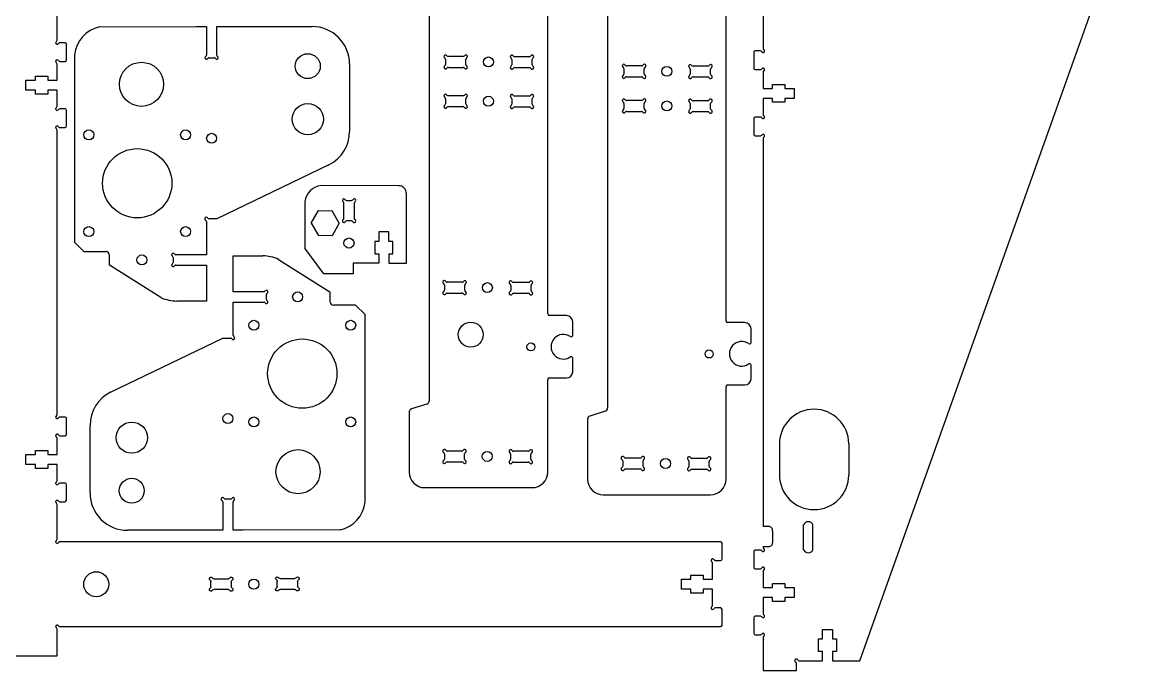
# Model space of a CAD drawing. Header units: millimetres. Extents: x 15 to 608, y -3 to 770.
# Drawn here: x 226.2 to 588.5, y 397.5 to 605.2 of the extents above; entities that cross this region are included whole.
import ezdxf

# ---------------------------------------------------------------- set-up
doc = ezdxf.new("R2010")
doc.units = ezdxf.units.MM
doc.layers.get('0').update_dxf_attribs({"lineweight": 25, "true_color": 0xffffff})
doc.layers.add('WHITE', color=7, linetype='Continuous', true_color=0xffffff)

# ---------------------------------------------------------------- blocks, each defined once
blk = doc.blocks.new('slot')
at = {"layer": 'WHITE', "linetype": 'Continuous'}
for p, q in [((959.16, 438.54), (959.16, 436.97)), ((964.49, 439.4), (960.02, 439.4)), ((965.36, 436.97), (965.36, 438.54)), ((960.02, 436.1), (964.49, 436.1))]:
    blk.add_line(p, q, dxfattribs=at)
for centre, start, end in [((959.16, 439.4), 30, 239.9998), ((958.66, 438.54), 0, 59.9998), ((960.02, 439.9), 210, 270), ((964.49, 439.9), 270, 329.9998), ((965.36, 439.4), 300, 149.9998), ((965.86, 438.54), 120, 180), ((959.16, 436.1), 120, 329.9998), ((958.66, 436.97), 300, 0), ((960.02, 435.6), 90, 149.9998), ((964.49, 435.6), 30, 90), ((965.36, 436.1), 210, 59.9998), ((965.86, 436.97), 180, 239.9998)]:
    blk.add_arc(centre, 0.5, start, end, dxfattribs=at)
blk = doc.blocks.new('jsdb')
at = {"layer": 'WHITE', "linetype": 'Continuous'}
for p, q in [((937.96, 438.54), (937.96, 436.97)), ((943.29, 439.4), (938.82, 439.4)), ((944.16, 436.97), (944.16, 438.54)), ((938.82, 436.1), (943.29, 436.1))]:
    blk.add_line(p, q, dxfattribs=at)
for centre, start, end in [((937.96, 439.4), 30, 239.9998), ((937.46, 438.54), 0, 59.9998), ((938.82, 439.9), 210, 270), ((943.29, 439.9), 270, 329.9998), ((944.16, 439.4), 300, 149.9998), ((944.66, 438.54), 120, 180), ((937.96, 436.1), 120, 329.9998), ((937.46, 436.97), 300, 0), ((938.82, 435.6), 90, 149.9998), ((943.29, 435.6), 30, 90), ((944.16, 436.1), 210, 59.9998), ((944.66, 436.97), 180, 239.9998)]:
    blk.add_arc(centre, 0.5, start, end, dxfattribs=at)

msp = doc.modelspace()

# ---------------------------------------------------------------- linework, layer by layer
for p, q in [((250.85, 603.82), (281.9, 603.96)), ((250.85, 603.82), (281.9, 603.96)), ((242.85, 594.82), (242.85, 534.82)), ((242.85, 594.82), (242.85, 534.82)), ((346.68, 552.92), (321.72, 552.96)), ((346.68, 552.92), (321.72, 552.96)), ((316.68, 547.92), (316.68, 532.92)), ((316.68, 547.92), (316.68, 532.92)), ((349.18, 528.07), (349.17, 550.36)), ((349.18, 528.07), (349.17, 550.36)), ((318.68, 540.93), (321, 544.94)), ((318.68, 540.93), (321, 544.94)), ((321, 544.94), (325.39, 544.9)), ((321, 544.94), (325.39, 544.9)), ((327.68, 540.93), (325.39, 544.9)), ((327.68, 540.93), (325.39, 544.9)), ((318.68, 540.93), (320.99, 536.93)), ((318.68, 540.93), (320.99, 536.93)), ((327.68, 540.93), (325.35, 536.89)), ((327.68, 540.93), (325.35, 536.89)), ((325.35, 536.89), (320.99, 536.93)), ((325.35, 536.89), (320.99, 536.93)), ((242.85, 534.82), (245.85, 531.82)), ((242.85, 534.82), (245.85, 531.82)), ((322.72, 524.66), (316.68, 532.92)), ((322.72, 524.66), (316.68, 532.92)), ((245.85, 531.82), (252.85, 531.82)), ((245.85, 531.82), (252.85, 531.82)), ((340.36, 531.08), (340.36, 528.08)), ((340.36, 531.08), (340.36, 528.08)), ((343.58, 531.08), (343.58, 528.08)), ((343.58, 531.08), (343.58, 528.08)), ((332.92, 514.59), (325.92, 514.59)), ((332.92, 514.59), (325.92, 514.59)), ((335.92, 511.59), (332.92, 514.59)), ((335.92, 511.59), (332.92, 514.59)), ((335.92, 451.59), (335.92, 511.59)), ((335.92, 451.59), (335.92, 511.59)), ((327.92, 442.59), (296.87, 442.45)), ((327.92, 442.59), (296.87, 442.45)), ((465.2, 443.68), (463.46, 443.68)), ((465.2, 443.68), (463.46, 443.68)), ((466.52, 442.22), (466.52, 438.42)), ((466.52, 442.22), (466.52, 438.42)), ((463.45, 437.25), (463.46, 437.01)), ((463.45, 437.25), (463.46, 437.01)), ((463.45, 437.25), (465.32, 437.23)), ((463.45, 437.25), (465.32, 437.23))]:
    msp.add_line(p, q)
at = {"linetype": 'BYBLOCK'}
for p, q in [((468.7, 470.18), (468.7, 460.18)), ((468.7, 470.18), (468.7, 460.18)), ((490.9, 470.18), (490.9, 460.18)), ((490.9, 470.18), (490.9, 460.18))]:
    msp.add_line(p, q, dxfattribs=at)
for points in [[(340.36, 528.08), (332.15, 528.08), (332.15, 524.65)], [(340.36, 528.08), (332.15, 528.08), (332.15, 524.65)], [(343.58, 528.08), (349.18, 528.07)], [(343.58, 528.08), (349.18, 528.07)], [(332.15, 524.65), (322.72, 524.66)], [(332.15, 524.65), (322.72, 524.66)], [(476.42, 436.22), (476.42, 444.22)], [(476.42, 436.22), (476.42, 444.22)], [(479.42, 436.22), (479.42, 444.22)], [(479.42, 436.22), (479.42, 444.22)]]:
    msp.add_lwpolyline(points)
for centre, radius in [((264.32, 585.45), 7.07), ((264.32, 585.45), 7.07), ((330.78, 534.55), 1.62), ((330.78, 534.55), 1.62), ((314.46, 461.25), 7.07), ((314.46, 461.25), 7.07)]:
    msp.add_circle(centre, radius)
for centre, radius, start, end in [((322.56, 547.08), 5.94, 98.1301, 171.8699), ((322.56, 547.08), 5.94, 98.1301, 171.8699), ((346.76, 550.5), 2.41, 356.6566, 91.9272), ((346.76, 550.5), 2.41, 356.6566, 91.9272), ((252.74, 530.48), 1.35, 4.3542, 85.4577), ((252.74, 530.48), 1.35, 4.3542, 85.4577), ((326.02, 515.94), 1.35, 184.3542, 265.4577), ((326.02, 515.94), 1.35, 184.3542, 265.4577), ((239.78, 457.07), 0.509, 359.323, 86.8433), ((239.78, 457.07), 0.509, 359.323, 86.8433), ((239.71, 452.15), 0.575, 278.826, 351.7902), ((239.71, 452.15), 0.575, 278.826, 351.7902), ((465.22, 442.37), 1.31, 353.7611, 91.1219), ((465.22, 442.37), 1.31, 353.7611, 91.1219), ((477.92, 443.6), 1.62, 22.6199, 157.3801), ((477.92, 443.6), 1.62, 22.6199, 157.3801), ((465.32, 438.42), 1.19, 270, 0.1982), ((465.32, 438.42), 1.19, 270, 0.1982), ((477.92, 436.85), 1.62, 202.6199, 337.3801), ((477.92, 436.85), 1.62, 202.6199, 337.3801)]:
    msp.add_arc(centre, radius, start, end)
for centre, start, end in [((479.8, 470.18), 0, 180), ((479.8, 470.18), 0, 180), ((479.8, 460.18), 180, 0), ((479.8, 460.18), 180, 0)]:
    msp.add_arc(centre, 11.1, start, end, dxfattribs=at)
at = {"layer": 'WHITE', "linetype": 'Continuous'}
for p, q in [((237.3, 599.64), (237.3, 730.71)), ((237.3, 599.64), (237.3, 730.71)), ((356.46, 688.75), (356.46, 483.87)), ((356.46, 688.75), (356.46, 483.87)), ((413.61, 686.49), (413.61, 481.61)), ((413.61, 686.49), (413.61, 481.61)), ((463.46, 688.08), (463.46, 597.01)), ((463.46, 688.08), (463.46, 597.01)), ((494.46, 400.64), (588.5, 664.72)), ((494.46, 400.64), (588.5, 664.72)), ((394.46, 511.81), (394.46, 660.81)), ((394.46, 511.81), (394.46, 660.81)), ((451.61, 509.55), (451.61, 658.55)), ((451.61, 509.55), (451.61, 658.55)), ((281.9, 603.96), (285.13, 603.96)), ((281.9, 603.96), (285.13, 603.96)), ((285.13, 603.96), (285.13, 594.83)), ((285.13, 603.96), (285.13, 594.83)), ((288.43, 594.83), (288.43, 603.96)), ((288.43, 594.83), (288.43, 603.96)), ((288.43, 603.96), (318.96, 603.96)), ((288.43, 603.96), (318.96, 603.96)), ((239.8, 598.78), (238.17, 598.78)), ((239.8, 598.78), (238.17, 598.78)), ((240.3, 593.28), (240.3, 598.28)), ((240.3, 593.28), (240.3, 598.28)), ((460.46, 595.64), (460.46, 590.64)), ((460.46, 595.64), (460.46, 590.64)), ((462.59, 596.14), (460.96, 596.14)), ((462.59, 596.14), (460.96, 596.14)), ((237.3, 586.78), (237.3, 591.91)), ((237.3, 586.78), (237.3, 591.91)), ((238.17, 592.78), (239.8, 592.78)), ((238.17, 592.78), (239.8, 592.78)), ((286, 593.96), (287.57, 593.96)), ((286, 593.96), (287.57, 593.96)), ((330.96, 591.96), (330.96, 570.35)), ((330.96, 591.96), (330.96, 570.35)), ((230.3, 586.78), (230.3, 588.05)), ((230.3, 586.78), (230.3, 588.05)), ((230.3, 588.05), (234.3, 588.05)), ((230.3, 588.05), (234.3, 588.05)), ((234.3, 588.05), (234.3, 586.78)), ((234.3, 588.05), (234.3, 586.78)), ((460.96, 590.14), (462.59, 590.14)), ((460.96, 590.14), (462.59, 590.14)), ((463.46, 589.28), (463.46, 584.14)), ((463.46, 589.28), (463.46, 584.14)), ((227.3, 583.58), (227.3, 586.78)), ((227.3, 583.58), (227.3, 586.78)), ((227.3, 586.78), (230.3, 586.78)), ((227.3, 586.78), (230.3, 586.78)), ((230.3, 583.58), (227.3, 583.58)), ((230.3, 583.58), (227.3, 583.58)), ((230.3, 582.3), (230.3, 583.58)), ((230.3, 582.3), (230.3, 583.58)), ((234.3, 586.78), (237.3, 586.78)), ((234.3, 586.78), (237.3, 586.78)), ((237.3, 583.58), (234.3, 583.58)), ((237.3, 583.58), (234.3, 583.58)), ((234.3, 583.58), (234.3, 582.3)), ((234.3, 583.58), (234.3, 582.3)), ((237.3, 578.44), (237.3, 583.58)), ((237.3, 578.44), (237.3, 583.58)), ((463.46, 584.14), (466.46, 584.14)), ((463.46, 584.14), (466.46, 584.14)), ((466.46, 584.14), (466.46, 585.42)), ((466.46, 584.14), (466.46, 585.42)), ((466.46, 585.42), (470.46, 585.42)), ((466.46, 585.42), (470.46, 585.42)), ((470.46, 585.42), (470.46, 584.14)), ((470.46, 585.42), (470.46, 584.14)), ((470.46, 584.14), (473.46, 584.14)), ((470.46, 584.14), (473.46, 584.14)), ((473.46, 584.14), (473.46, 580.94)), ((473.46, 584.14), (473.46, 580.94)), ((234.3, 582.3), (230.3, 582.3)), ((234.3, 582.3), (230.3, 582.3)), ((466.46, 580.94), (463.46, 580.94)), ((466.46, 580.94), (463.46, 580.94)), ((463.46, 580.94), (463.46, 575.81)), ((463.46, 580.94), (463.46, 575.81)), ((466.46, 579.67), (466.46, 580.94)), ((466.46, 579.67), (466.46, 580.94)), ((470.46, 579.67), (466.46, 579.67)), ((470.46, 579.67), (466.46, 579.67)), ((473.46, 580.94), (470.46, 580.94)), ((473.46, 580.94), (470.46, 580.94)), ((470.46, 580.94), (470.46, 579.67)), ((470.46, 580.94), (470.46, 579.67)), ((239.8, 577.58), (238.17, 577.58)), ((239.8, 577.58), (238.17, 577.58)), ((240.3, 572.08), (240.3, 577.08)), ((240.3, 572.08), (240.3, 577.08)), ((460.46, 574.44), (460.46, 569.44)), ((460.46, 574.44), (460.46, 569.44)), ((462.59, 574.94), (460.96, 574.94)), ((462.59, 574.94), (460.96, 574.94)), ((237.3, 479.64), (237.3, 570.71)), ((237.3, 479.64), (237.3, 570.71)), ((238.17, 571.58), (239.8, 571.58)), ((238.17, 571.58), (239.8, 571.58)), ((460.96, 568.94), (462.59, 568.94)), ((460.96, 568.94), (462.59, 568.94)), ((463.46, 568.08), (463.46, 443.68)), ((463.46, 568.08), (463.46, 443.68)), ((324.36, 559.64), (288.45, 542.31)), ((324.36, 559.64), (288.45, 542.31)), ((329.17, 542.5), (329.17, 547.34)), ((329.17, 542.5), (329.17, 547.34)), ((330.04, 548.2), (331.6, 548.2)), ((330.04, 548.2), (331.6, 548.2)), ((332.47, 547.34), (332.47, 542.5)), ((332.47, 547.34), (332.47, 542.5)), ((285.09, 541.45), (285.09, 530.79)), ((285.09, 541.45), (285.09, 530.79)), ((288.45, 542.31), (285.95, 542.31)), ((288.45, 542.31), (285.95, 542.31)), ((331.6, 541.64), (330.04, 541.64)), ((331.6, 541.64), (330.04, 541.64)), ((343.58, 538.12), (340.36, 538.12)), ((343.58, 538.12), (340.36, 538.12)), ((340.36, 538.12), (340.36, 535.1)), ((340.36, 538.12), (340.36, 535.1)), ((343.58, 535.1), (343.58, 538.12)), ((343.58, 535.1), (343.58, 538.12)), ((339.08, 535.1), (339.08, 531.08)), ((339.08, 535.1), (339.08, 531.08)), ((340.36, 535.1), (339.08, 535.1)), ((340.36, 535.1), (339.08, 535.1)), ((344.86, 535.1), (343.58, 535.1)), ((344.86, 535.1), (343.58, 535.1)), ((344.86, 531.08), (344.86, 535.1)), ((344.86, 531.08), (344.86, 535.1)), ((254.09, 527.49), (254.09, 530.58)), ((254.09, 527.49), (254.09, 530.58)), ((274.44, 529.92), (274.44, 528.35)), ((274.44, 529.92), (274.44, 528.35)), ((285.09, 530.79), (275.31, 530.79)), ((285.09, 530.79), (275.31, 530.79)), ((293.68, 518.93), (293.68, 530.45)), ((293.68, 518.93), (293.68, 530.45)), ((293.68, 530.45), (303.14, 530.45)), ((293.68, 530.45), (303.14, 530.45)), ((308.22, 529.32), (324.68, 518.93)), ((308.22, 529.32), (324.68, 518.93)), ((339.08, 531.08), (340.36, 531.08)), ((339.08, 531.08), (340.36, 531.08)), ((343.58, 531.08), (344.86, 531.08)), ((343.58, 531.08), (344.86, 531.08)), ((270.54, 517.09), (254.09, 527.49)), ((270.54, 517.09), (254.09, 527.49)), ((275.31, 527.49), (285.09, 527.49)), ((275.31, 527.49), (285.09, 527.49)), ((285.09, 527.49), (285.09, 515.96)), ((285.09, 527.49), (285.09, 515.96)), ((303.46, 518.93), (293.68, 518.93)), ((303.46, 518.93), (293.68, 518.93)), ((304.33, 516.49), (304.33, 518.06)), ((304.33, 516.49), (304.33, 518.06)), ((324.68, 518.93), (324.68, 515.83)), ((324.68, 518.93), (324.68, 515.83)), ((285.09, 515.96), (275.62, 515.96)), ((285.09, 515.96), (275.62, 515.96)), ((293.68, 504.97), (293.68, 515.63)), ((293.68, 504.97), (293.68, 515.63)), ((293.68, 515.63), (303.46, 515.63)), ((293.68, 515.63), (303.46, 515.63)), ((400.46, 511.31), (394.96, 511.31)), ((400.46, 511.31), (394.96, 511.31)), ((402.46, 504.99), (402.46, 509.31)), ((402.46, 504.99), (402.46, 509.31)), ((457.6, 509.05), (452.11, 509.05)), ((457.6, 509.05), (452.11, 509.05)), ((254.41, 486.78), (290.32, 504.1)), ((254.41, 486.78), (290.32, 504.1)), ((290.32, 504.1), (292.81, 504.1)), ((290.32, 504.1), (292.81, 504.1)), ((459.6, 502.73), (459.6, 507.05)), ((459.6, 502.73), (459.6, 507.05)), ((402.46, 493.31), (402.46, 497.62)), ((402.46, 493.31), (402.46, 497.62)), ((459.6, 491.05), (459.6, 495.36)), ((459.6, 491.05), (459.6, 495.36)), ((394.46, 461.13), (394.46, 490.81)), ((394.46, 461.13), (394.46, 490.81)), ((394.96, 491.31), (400.46, 491.31)), ((394.96, 491.31), (400.46, 491.31)), ((451.61, 458.87), (451.61, 488.55)), ((451.61, 458.87), (451.61, 488.55)), ((452.11, 489.05), (457.6, 489.05)), ((452.11, 489.05), (457.6, 489.05)), ((355.76, 482.91), (350.77, 481.35)), ((355.76, 482.91), (350.77, 481.35)), ((239.8, 478.78), (238.17, 478.78)), ((239.8, 478.78), (238.17, 478.78)), ((240.3, 473.28), (240.3, 478.28)), ((240.3, 473.28), (240.3, 478.28)), ((350.07, 480.4), (350.07, 461.13)), ((350.07, 480.4), (350.07, 461.13)), ((412.91, 480.65), (407.92, 479.09)), ((412.91, 480.65), (407.92, 479.09)), ((247.81, 454.45), (247.81, 476.06)), ((247.81, 454.45), (247.81, 476.06)), ((407.22, 478.14), (407.22, 458.87)), ((407.22, 478.14), (407.22, 458.87)), ((237.3, 466.78), (237.3, 471.91)), ((237.3, 466.78), (237.3, 471.91)), ((238.17, 472.78), (239.8, 472.78)), ((238.17, 472.78), (239.8, 472.78)), ((230.3, 466.78), (230.3, 468.05)), ((230.3, 466.78), (230.3, 468.05)), ((230.3, 468.05), (234.3, 468.05)), ((230.3, 468.05), (234.3, 468.05)), ((234.3, 468.05), (234.3, 466.78)), ((234.3, 468.05), (234.3, 466.78)), ((227.3, 463.58), (227.3, 466.78)), ((227.3, 463.58), (227.3, 466.78)), ((227.3, 466.78), (230.3, 466.78)), ((227.3, 466.78), (230.3, 466.78)), ((234.3, 466.78), (237.3, 466.78)), ((234.3, 466.78), (237.3, 466.78)), ((230.3, 463.58), (227.3, 463.58)), ((230.3, 463.58), (227.3, 463.58)), ((230.3, 462.3), (230.3, 463.58)), ((230.3, 462.3), (230.3, 463.58)), ((234.3, 462.3), (230.3, 462.3)), ((234.3, 462.3), (230.3, 462.3)), ((237.3, 463.58), (234.3, 463.58)), ((237.3, 463.58), (234.3, 463.58)), ((234.3, 463.58), (234.3, 462.3)), ((234.3, 463.58), (234.3, 462.3)), ((237.3, 458.44), (237.3, 463.58)), ((237.3, 458.44), (237.3, 463.58)), ((239.8, 457.58), (238.17, 457.58)), ((239.8, 457.58), (238.17, 457.58)), ((240.28, 452.06), (240.28, 457.06)), ((240.28, 452.06), (240.28, 457.06)), ((355.07, 456.13), (389.46, 456.13)), ((355.07, 456.13), (389.46, 456.13)), ((412.22, 453.87), (446.61, 453.87)), ((412.22, 453.87), (446.61, 453.87)), ((237.3, 439.64), (237.3, 450.71)), ((237.3, 439.64), (237.3, 450.71)), ((238.17, 451.58), (239.8, 451.58)), ((238.17, 451.58), (239.8, 451.58)), ((290.33, 451.59), (290.33, 442.45)), ((290.33, 451.59), (290.33, 442.45)), ((292.77, 452.45), (291.2, 452.45)), ((292.77, 452.45), (291.2, 452.45)), ((293.63, 442.45), (293.63, 451.59)), ((293.63, 442.45), (293.63, 451.59)), ((290.33, 442.45), (259.81, 442.45)), ((290.33, 442.45), (259.81, 442.45)), ((296.87, 442.45), (293.63, 442.45)), ((296.87, 442.45), (293.63, 442.45)), ((449.8, 438.78), (238.17, 438.78)), ((449.8, 438.78), (238.17, 438.78)), ((450.3, 433.28), (450.3, 438.28)), ((450.3, 433.28), (450.3, 438.28)), ((460.46, 435.64), (460.46, 430.64)), ((460.46, 435.64), (460.46, 430.64)), ((462.59, 436.14), (460.96, 436.14)), ((462.59, 436.14), (460.96, 436.14)), ((447.3, 426.78), (447.3, 431.91)), ((447.3, 426.78), (447.3, 431.91)), ((448.17, 432.78), (449.8, 432.78)), ((448.17, 432.78), (449.8, 432.78)), ((440.3, 426.78), (440.3, 428.05)), ((440.3, 426.78), (440.3, 428.05)), ((440.3, 428.05), (444.3, 428.05)), ((440.3, 428.05), (444.3, 428.05)), ((444.3, 428.05), (444.3, 426.78)), ((444.3, 428.05), (444.3, 426.78)), ((460.96, 430.14), (462.59, 430.14)), ((460.96, 430.14), (462.59, 430.14)), ((463.46, 429.28), (463.46, 424.14)), ((463.46, 429.28), (463.46, 424.14)), ((437.3, 423.58), (437.3, 426.78)), ((437.3, 423.58), (437.3, 426.78)), ((437.3, 426.78), (440.3, 426.78)), ((437.3, 426.78), (440.3, 426.78)), ((444.3, 426.78), (447.3, 426.78)), ((444.3, 426.78), (447.3, 426.78)), ((463.46, 424.14), (466.46, 424.14)), ((463.46, 424.14), (466.46, 424.14)), ((466.46, 424.14), (466.46, 425.42)), ((466.46, 424.14), (466.46, 425.42)), ((466.46, 425.42), (470.46, 425.42)), ((466.46, 425.42), (470.46, 425.42)), ((470.46, 425.42), (470.46, 424.14)), ((470.46, 425.42), (470.46, 424.14)), ((470.46, 424.14), (473.46, 424.14)), ((470.46, 424.14), (473.46, 424.14)), ((473.46, 424.14), (473.46, 420.94)), ((473.46, 424.14), (473.46, 420.94)), ((440.3, 423.58), (437.3, 423.58)), ((440.3, 423.58), (437.3, 423.58)), ((440.3, 422.3), (440.3, 423.58)), ((440.3, 422.3), (440.3, 423.58)), ((444.3, 422.3), (440.3, 422.3)), ((444.3, 422.3), (440.3, 422.3)), ((447.3, 423.58), (444.3, 423.58)), ((447.3, 423.58), (444.3, 423.58)), ((444.3, 423.58), (444.3, 422.3)), ((444.3, 423.58), (444.3, 422.3)), ((447.3, 418.44), (447.3, 423.58)), ((447.3, 418.44), (447.3, 423.58)), ((466.46, 420.94), (463.46, 420.94)), ((466.46, 420.94), (463.46, 420.94)), ((463.46, 420.94), (463.46, 415.81)), ((463.46, 420.94), (463.46, 415.81)), ((466.46, 419.67), (466.46, 420.94)), ((466.46, 419.67), (466.46, 420.94)), ((473.46, 420.94), (470.46, 420.94)), ((473.46, 420.94), (470.46, 420.94)), ((470.46, 420.94), (470.46, 419.67)), ((470.46, 420.94), (470.46, 419.67)), ((449.8, 417.58), (448.17, 417.58)), ((449.8, 417.58), (448.17, 417.58)), ((450.3, 412.08), (450.3, 417.08)), ((450.3, 412.08), (450.3, 417.08)), ((470.46, 419.67), (466.46, 419.67)), ((470.46, 419.67), (466.46, 419.67)), ((460.46, 414.44), (460.46, 409.44)), ((460.46, 414.44), (460.46, 409.44)), ((462.59, 414.94), (460.96, 414.94)), ((462.59, 414.94), (460.96, 414.94)), ((237.3, 402.18), (237.3, 410.71)), ((237.3, 402.18), (237.3, 410.71)), ((238.17, 411.58), (449.8, 411.58)), ((238.17, 411.58), (449.8, 411.58)), ((482.51, 407.64), (482.51, 410.64)), ((482.51, 407.64), (482.51, 410.64)), ((482.51, 410.64), (485.71, 410.64)), ((482.51, 410.64), (485.71, 410.64)), ((485.71, 410.64), (485.71, 407.64)), ((485.71, 410.64), (485.71, 407.64)), ((460.96, 408.94), (462.59, 408.94)), ((460.96, 408.94), (462.59, 408.94)), ((463.46, 408.08), (463.46, 397.54)), ((463.46, 408.08), (463.46, 397.54)), ((481.23, 403.64), (481.23, 407.64)), ((481.23, 403.64), (481.23, 407.64)), ((481.23, 407.64), (482.51, 407.64)), ((481.23, 407.64), (482.51, 407.64)), ((485.71, 407.64), (486.98, 407.64)), ((485.71, 407.64), (486.98, 407.64)), ((486.98, 407.64), (486.98, 403.64)), ((486.98, 407.64), (486.98, 403.64)), ((135.3, 402.18), (237.3, 402.18)), ((135.3, 402.18), (237.3, 402.18)), ((482.51, 403.64), (481.23, 403.64)), ((482.51, 403.64), (481.23, 403.64)), ((482.51, 400.64), (482.51, 403.64)), ((482.51, 400.64), (482.51, 403.64)), ((486.98, 403.64), (485.71, 403.64)), ((486.98, 403.64), (485.71, 403.64)), ((485.71, 403.64), (485.71, 400.64)), ((485.71, 403.64), (485.71, 400.64)), ((474.11, 397.54), (474.11, 399.78)), ((474.11, 397.54), (474.11, 399.78)), ((474.97, 400.64), (482.51, 400.64)), ((474.97, 400.64), (482.51, 400.64)), ((485.71, 400.64), (494.46, 400.64)), ((485.71, 400.64), (494.46, 400.64)), ((463.46, 397.54), (474.11, 397.54)), ((463.46, 397.54), (474.11, 397.54))]:
    msp.add_line(p, q, dxfattribs=at)
for centre, radius in [((317.58, 591.26), 4), ((317.58, 591.26), 4), ((375.46, 592.61), 1.6), ((375.46, 592.61), 1.6), ((375.46, 592.61), 1.6), ((375.46, 592.61), 1.6), ((375.46, 592.61), 1.6), ((375.46, 592.61), 1.6), ((432.61, 589.6), 1.6), ((432.61, 589.6), 1.6), ((432.61, 589.6), 1.6), ((432.61, 589.6), 1.6), ((432.61, 589.6), 1.6), ((432.61, 589.6), 1.6), ((375.46, 580.01), 1.6), ((375.46, 580.01), 1.6), ((375.46, 580.01), 1.6), ((375.46, 580.01), 1.6), ((375.46, 580.01), 1.6), ((375.46, 580.01), 1.6), ((432.61, 578.5), 1.6), ((432.61, 578.5), 1.6), ((432.61, 578.5), 1.6), ((432.61, 578.5), 1.6), ((432.61, 578.5), 1.6), ((432.61, 578.5), 1.6), ((317.59, 574.26), 5), ((317.59, 574.26), 5), ((247.44, 569.22), 1.6), ((247.44, 569.22), 1.6), ((278.44, 569.22), 1.6), ((278.44, 569.22), 1.6), ((286.78, 568.14), 1.6), ((286.78, 568.14), 1.6), ((262.94, 553.72), 11.1), ((262.94, 553.72), 11.1), ((247.44, 538.22), 1.6), ((247.44, 538.22), 1.6), ((278.44, 538.22), 1.6), ((278.44, 538.22), 1.6), ((264.44, 529.14), 1.6), ((264.44, 529.14), 1.6), ((375.12, 520.25), 1.6), ((375.12, 520.25), 1.6), ((375.12, 520.25), 1.6), ((375.12, 520.25), 1.6), ((375.12, 520.25), 1.6), ((375.12, 520.25), 1.6), ((314.33, 517.28), 1.6), ((314.33, 517.28), 1.6), ((300.33, 508.19), 1.6), ((300.33, 508.19), 1.6), ((331.33, 508.19), 1.6), ((331.33, 508.19), 1.6), ((369.8, 505.18), 4), ((369.8, 505.18), 4), ((315.83, 492.69), 11.1), ((315.83, 492.69), 11.1), ((389.07, 501.26), 1.3), ((389.07, 501.26), 1.3), ((446.19, 499), 1.3), ((446.19, 499), 1.3), ((291.98, 478.28), 1.6), ((291.98, 478.28), 1.6), ((300.33, 477.19), 1.6), ((300.33, 477.19), 1.6), ((331.33, 477.19), 1.6), ((331.33, 477.19), 1.6), ((261.18, 472.15), 5), ((261.18, 472.15), 5), ((375.07, 466.13), 1.6), ((375.07, 466.13), 1.6), ((375.07, 466.13), 1.6), ((375.07, 466.13), 1.6), ((432.22, 463.87), 1.6), ((432.22, 463.87), 1.6), ((432.22, 463.87), 1.6), ((432.22, 463.87), 1.6), ((261.18, 455.15), 4), ((261.18, 455.15), 4), ((249.8, 425.18), 4), ((249.8, 425.18), 4), ((300.3, 425.18), 1.6), ((300.3, 425.18), 1.6)]:
    msp.add_circle(centre, radius, dxfattribs=at)
for centre, radius, start, end in [((252.89, 593.95), 10.08, 101.6851, 175.0478), ((252.89, 593.95), 10.08, 101.6851, 175.0478), ((318.96, 591.96), 12, 0.0007, 90.0007), ((318.96, 591.96), 12, 0.0007, 90.0007), ((237.3, 598.78), 0.5, 120, 329.9998), ((237.3, 598.78), 0.5, 120, 329.9998), ((236.8, 599.64), 0.5, 300, 360), ((236.8, 599.64), 0.5, 300, 360), ((238.17, 598.28), 0.5, 90, 149.9998), ((238.17, 598.28), 0.5, 90, 149.9998), ((239.8, 598.28), 0.5, 360, 90), ((239.8, 598.28), 0.5, 360, 90), ((285.13, 593.96), 0.5, 120.014, 330.0138), ((285.13, 593.96), 0.5, 120.014, 330.0138), ((284.63, 594.83), 0.5, 300.014, 0.0138), ((284.63, 594.83), 0.5, 300.014, 0.0138), ((288.43, 593.96), 0.5, 210.014, 60.0138), ((288.43, 593.96), 0.5, 210.014, 60.0138), ((288.93, 594.83), 0.5, 180.0138, 240.0138), ((288.93, 594.83), 0.5, 180.0138, 240.0138), ((460.96, 595.64), 0.5, 90, 180), ((460.96, 595.64), 0.5, 90, 180), ((462.59, 595.64), 0.5, 30, 90), ((462.59, 595.64), 0.5, 30, 90), ((463.46, 596.14), 0.5, 210, 59.9998), ((463.46, 596.14), 0.5, 210, 59.9998), ((463.96, 597.01), 0.5, 180, 239.9998), ((463.96, 597.01), 0.5, 180, 239.9998), ((237.3, 592.78), 0.5, 30, 239.9998), ((237.3, 592.78), 0.5, 30, 239.9998), ((236.8, 591.91), 0.5, 360, 59.9998), ((236.8, 591.91), 0.5, 360, 59.9998), ((238.17, 593.28), 0.5, 210, 270), ((238.17, 593.28), 0.5, 210, 270), ((239.8, 593.28), 0.5, 270, 360), ((239.8, 593.28), 0.5, 270, 360), ((286, 593.46), 0.5, 90.0138, 150.0138), ((286, 593.46), 0.5, 90.0138, 150.0138), ((287.57, 593.46), 0.5, 30.014, 90.0138), ((287.57, 593.46), 0.5, 30.014, 90.0138), ((460.96, 590.64), 0.5, 180, 270), ((460.96, 590.64), 0.5, 180, 270), ((463.46, 590.14), 0.5, 300, 149.9998), ((463.46, 590.14), 0.5, 300, 149.9998), ((462.59, 590.64), 0.5, 270, 329.9998), ((462.59, 590.64), 0.5, 270, 329.9998), ((463.96, 589.28), 0.5, 120, 180), ((463.96, 589.28), 0.5, 120, 180), ((237.3, 577.58), 0.5, 120, 329.9998), ((237.3, 577.58), 0.5, 120, 329.9998), ((236.8, 578.44), 0.5, 300, 360), ((236.8, 578.44), 0.5, 300, 360), ((238.17, 577.08), 0.5, 90, 149.9998), ((238.17, 577.08), 0.5, 90, 149.9998), ((239.8, 577.08), 0.5, 360, 90), ((239.8, 577.08), 0.5, 360, 90), ((460.96, 574.44), 0.5, 90, 180), ((460.96, 574.44), 0.5, 90, 180), ((462.59, 574.44), 0.5, 30, 90), ((462.59, 574.44), 0.5, 30, 90), ((463.46, 574.94), 0.5, 210, 59.9998), ((463.46, 574.94), 0.5, 210, 59.9998), ((463.96, 575.81), 0.5, 180, 239.9998), ((463.96, 575.81), 0.5, 180, 239.9998), ((237.3, 571.58), 0.5, 30, 239.9998), ((237.3, 571.58), 0.5, 30, 239.9998), ((236.8, 570.71), 0.5, 360, 59.9998), ((236.8, 570.71), 0.5, 360, 59.9998), ((238.17, 572.08), 0.5, 210, 270), ((238.17, 572.08), 0.5, 210, 270), ((239.8, 572.08), 0.5, 270, 360), ((239.8, 572.08), 0.5, 270, 360), ((318.96, 570.35), 12, 296.7332, 0.0007), ((318.96, 570.35), 12, 296.7332, 0.0007), ((460.96, 569.44), 0.5, 180, 270), ((460.96, 569.44), 0.5, 180, 270), ((462.59, 569.44), 0.5, 270, 329.9998), ((462.59, 569.44), 0.5, 270, 329.9998), ((463.46, 568.94), 0.5, 300, 149.9998), ((463.46, 568.94), 0.5, 300, 149.9998), ((463.96, 568.08), 0.5, 120, 180), ((463.96, 568.08), 0.5, 120, 180), ((329.17, 548.2), 0.5, 30.0002, 240), ((329.17, 548.2), 0.5, 30.0002, 240), ((328.67, 547.34), 0.5, 0, 60), ((328.67, 547.34), 0.5, 0, 60), ((330.04, 548.7), 0.5, 210.0002, 270), ((330.04, 548.7), 0.5, 210.0002, 270), ((331.6, 548.7), 0.5, 270, 330), ((331.6, 548.7), 0.5, 270, 330), ((332.47, 548.2), 0.5, 300.0002, 150), ((332.47, 548.2), 0.5, 300.0002, 150), ((332.97, 547.34), 0.5, 120.0002, 180), ((332.97, 547.34), 0.5, 120.0002, 180), ((285.09, 542.31), 0.5, 30.014, 240.0138), ((285.09, 542.31), 0.5, 30.014, 240.0138), ((284.59, 541.45), 0.5, 0.0138, 60.0138), ((284.59, 541.45), 0.5, 0.0138, 60.0138), ((285.95, 542.81), 0.5, 210.014, 270.0138), ((285.95, 542.81), 0.5, 210.014, 270.0138), ((329.17, 541.64), 0.5, 120.0002, 330), ((329.17, 541.64), 0.5, 120.0002, 330), ((328.67, 542.5), 0.5, 300.0002, 0), ((328.67, 542.5), 0.5, 300.0002, 0), ((330.04, 541.14), 0.5, 90, 150), ((330.04, 541.14), 0.5, 90, 150), ((331.6, 541.14), 0.5, 30.0002, 90), ((331.6, 541.14), 0.5, 30.0002, 90), ((332.47, 541.64), 0.5, 210.0002, 60), ((332.47, 541.64), 0.5, 210.0002, 60), ((332.97, 542.5), 0.5, 180, 240), ((332.97, 542.5), 0.5, 180, 240), ((274.44, 530.79), 0.5, 30.014, 240.0138), ((274.44, 530.79), 0.5, 30.014, 240.0138), ((273.94, 529.92), 0.5, 0.0138, 60.0138), ((273.94, 529.92), 0.5, 0.0138, 60.0138), ((275.31, 531.29), 0.5, 210.014, 270.0138), ((275.31, 531.29), 0.5, 210.014, 270.0138), ((303.14, 518.45), 12, 64.9654, 90.0007), ((303.14, 518.45), 12, 64.9654, 90.0007), ((274.44, 527.49), 0.5, 120.014, 330.0138), ((274.44, 527.49), 0.5, 120.014, 330.0138), ((273.94, 528.35), 0.5, 300.014, 0.0138), ((273.94, 528.35), 0.5, 300.014, 0.0138), ((275.31, 526.99), 0.5, 90.0138, 150.0138), ((275.31, 526.99), 0.5, 90.0138, 150.0138), ((303.46, 519.43), 0.5, 270.0138, 330.0138), ((303.46, 519.43), 0.5, 270.0138, 330.0138), ((304.33, 518.93), 0.5, 300.014, 150.0138), ((304.33, 518.93), 0.5, 300.014, 150.0138), ((304.83, 518.06), 0.5, 120.014, 180.0138), ((304.83, 518.06), 0.5, 120.014, 180.0138), ((275.62, 527.96), 12, 244.9654, 270.0007), ((275.62, 527.96), 12, 244.9654, 270.0007), ((303.46, 515.13), 0.5, 30.014, 90.0138), ((303.46, 515.13), 0.5, 30.014, 90.0138), ((304.33, 515.63), 0.5, 210.014, 60.0138), ((304.33, 515.63), 0.5, 210.014, 60.0138), ((304.83, 516.49), 0.5, 180.0138, 240.0138), ((304.83, 516.49), 0.5, 180.0138, 240.0138), ((394.96, 511.81), 0.5, 180, 270), ((394.96, 511.81), 0.5, 180, 270), ((400.46, 509.31), 2, 0, 90), ((400.46, 509.31), 2, 0, 90), ((452.11, 509.55), 0.5, 180, 270), ((452.11, 509.55), 0.5, 180, 270), ((457.6, 507.05), 2, 0, 90), ((457.6, 507.05), 2, 0, 90), ((292.81, 503.6), 0.5, 30.014, 90.0138), ((292.81, 503.6), 0.5, 30.014, 90.0138), ((293.68, 504.1), 0.5, 210.014, 60.0138), ((293.68, 504.1), 0.5, 210.014, 60.0138), ((294.18, 504.97), 0.5, 180.0138, 240.0138), ((294.18, 504.97), 0.5, 180.0138, 240.0138), ((399.46, 501.31), 3.95, 55.8766, 304.1234), ((399.46, 501.31), 3.95, 55.8766, 304.1234), ((401.96, 504.99), 0.5, 235.8766, 0), ((401.96, 504.99), 0.5, 235.8766, 0), ((456.61, 499.05), 3.95, 55.8766, 304.1234), ((456.61, 499.05), 3.95, 55.8766, 304.1234), ((459.1, 502.73), 0.5, 235.8766, 0), ((459.1, 502.73), 0.5, 235.8766, 0), ((401.96, 497.62), 0.5, 0, 124.1234), ((401.96, 497.62), 0.5, 0, 124.1234), ((400.46, 493.31), 2, 270, 0), ((400.46, 493.31), 2, 270, 0), ((459.1, 495.36), 0.5, 0, 124.1234), ((459.1, 495.36), 0.5, 0, 124.1234), ((394.96, 490.81), 0.5, 90, 180), ((394.96, 490.81), 0.5, 90, 180), ((457.6, 491.05), 2, 270, 0), ((457.6, 491.05), 2, 270, 0), ((259.81, 476.06), 12, 116.7332, 180.0007), ((259.81, 476.06), 12, 116.7332, 180.0007), ((452.11, 488.55), 0.5, 90, 180), ((452.11, 488.55), 0.5, 90, 180), ((355.46, 483.87), 1, 287.3857, 0), ((355.46, 483.87), 1, 287.3857, 0), ((237.3, 478.78), 0.5, 120, 329.9998), ((237.3, 478.78), 0.5, 120, 329.9998), ((236.8, 479.64), 0.5, 300, 360), ((236.8, 479.64), 0.5, 300, 360), ((238.17, 478.28), 0.5, 90, 149.9998), ((238.17, 478.28), 0.5, 90, 149.9998), ((239.8, 478.28), 0.5, 360, 90), ((239.8, 478.28), 0.5, 360, 90), ((351.07, 480.4), 1, 107.3857, 180), ((351.07, 480.4), 1, 107.3857, 180), ((408.22, 478.14), 1, 107.3857, 180), ((408.22, 478.14), 1, 107.3857, 180), ((412.61, 481.61), 1, 287.3857, 0), ((412.61, 481.61), 1, 287.3857, 0), ((237.3, 472.78), 0.5, 30, 239.9998), ((237.3, 472.78), 0.5, 30, 239.9998), ((236.8, 471.91), 0.5, 360, 59.9998), ((236.8, 471.91), 0.5, 360, 59.9998), ((238.17, 473.28), 0.5, 210, 270), ((238.17, 473.28), 0.5, 210, 270), ((239.8, 473.28), 0.5, 270, 360), ((239.8, 473.28), 0.5, 270, 360), ((355.07, 461.13), 5, 180, 270), ((355.07, 461.13), 5, 180, 270), ((389.46, 461.13), 5, 270, 0), ((389.46, 461.13), 5, 270, 0), ((237.3, 457.58), 0.5, 120, 329.9998), ((237.3, 457.58), 0.5, 120, 329.9998), ((236.8, 458.44), 0.5, 300, 360), ((236.8, 458.44), 0.5, 300, 360), ((238.17, 457.08), 0.5, 90, 149.9998), ((238.17, 457.08), 0.5, 90, 149.9998), ((412.22, 458.87), 5, 180, 270), ((412.22, 458.87), 5, 180, 270), ((446.61, 458.87), 5, 270, 0), ((446.61, 458.87), 5, 270, 0), ((259.81, 454.45), 12, 180.0007, 270.0007), ((259.81, 454.45), 12, 180.0007, 270.0007), ((290.33, 452.45), 0.5, 30.014, 240.0138), ((290.33, 452.45), 0.5, 30.014, 240.0138), ((293.63, 452.45), 0.5, 300.014, 150.0138), ((293.63, 452.45), 0.5, 300.014, 150.0138), ((237.3, 451.58), 0.5, 30, 239.9998), ((237.3, 451.58), 0.5, 30, 239.9998), ((236.8, 450.71), 0.5, 360, 59.9998), ((236.8, 450.71), 0.5, 360, 59.9998), ((238.17, 452.08), 0.5, 210, 270), ((238.17, 452.08), 0.5, 210, 270), ((289.83, 451.58), 0.5, 0.0138, 60.0138), ((289.83, 451.58), 0.5, 0.0138, 60.0138), ((291.2, 452.95), 0.5, 210.014, 270.0138), ((291.2, 452.95), 0.5, 210.014, 270.0138), ((292.77, 452.95), 0.5, 270.0138, 330.0138), ((292.77, 452.95), 0.5, 270.0138, 330.0138), ((294.13, 451.59), 0.5, 120.014, 180.0138), ((294.13, 451.59), 0.5, 120.014, 180.0138), ((325.88, 452.46), 10.08, 281.6851, 355.0478), ((325.88, 452.46), 10.08, 281.6851, 355.0478), ((237.3, 438.78), 0.5, 120, 329.9998), ((237.3, 438.78), 0.5, 120, 329.9998), ((236.8, 439.64), 0.5, 300, 360), ((236.8, 439.64), 0.5, 300, 360), ((238.17, 438.28), 0.5, 90, 149.9998), ((238.17, 438.28), 0.5, 90, 149.9998), ((449.8, 438.28), 0.5, 360, 90), ((449.8, 438.28), 0.5, 360, 90), ((460.96, 435.64), 0.5, 90, 180), ((460.96, 435.64), 0.5, 90, 180), ((462.59, 435.64), 0.5, 30, 90), ((462.59, 435.64), 0.5, 30, 90), ((463.46, 436.14), 0.5, 210, 59.9998), ((463.46, 436.14), 0.5, 210, 59.9998), ((463.96, 437.01), 0.5, 180, 239.9998), ((463.96, 437.01), 0.5, 180, 239.9998), ((447.3, 432.78), 0.5, 30, 239.9998), ((447.3, 432.78), 0.5, 30, 239.9998), ((446.8, 431.91), 0.5, 360, 59.9998), ((446.8, 431.91), 0.5, 360, 59.9998), ((448.17, 433.28), 0.5, 210, 270), ((448.17, 433.28), 0.5, 210, 270), ((449.8, 433.28), 0.5, 270, 360), ((449.8, 433.28), 0.5, 270, 360), ((460.96, 430.64), 0.5, 180, 270), ((460.96, 430.64), 0.5, 180, 270), ((462.59, 430.64), 0.5, 270, 329.9998), ((462.59, 430.64), 0.5, 270, 329.9998), ((463.46, 430.14), 0.5, 300, 149.9998), ((463.46, 430.14), 0.5, 300, 149.9998), ((463.96, 429.28), 0.5, 120, 180), ((463.96, 429.28), 0.5, 120, 180), ((447.3, 417.58), 0.5, 120, 329.9998), ((447.3, 417.58), 0.5, 120, 329.9998), ((446.8, 418.44), 0.5, 300, 360), ((446.8, 418.44), 0.5, 300, 360), ((448.17, 417.08), 0.5, 90, 149.9998), ((448.17, 417.08), 0.5, 90, 149.9998), ((449.8, 417.08), 0.5, 360, 90), ((449.8, 417.08), 0.5, 360, 90), ((460.96, 414.44), 0.5, 90, 180), ((460.96, 414.44), 0.5, 90, 180), ((462.59, 414.44), 0.5, 30, 90), ((462.59, 414.44), 0.5, 30, 90), ((463.46, 414.94), 0.5, 210, 59.9998), ((463.46, 414.94), 0.5, 210, 59.9998), ((463.96, 415.81), 0.5, 180, 239.9998), ((463.96, 415.81), 0.5, 180, 239.9998), ((237.3, 411.58), 0.5, 30, 239.9998), ((237.3, 411.58), 0.5, 30, 239.9998), ((236.8, 410.71), 0.5, 360, 59.9998), ((236.8, 410.71), 0.5, 360, 59.9998), ((238.17, 412.08), 0.5, 210, 270), ((238.17, 412.08), 0.5, 210, 270), ((449.8, 412.08), 0.5, 270, 360), ((449.8, 412.08), 0.5, 270, 360), ((460.96, 409.44), 0.5, 180, 270), ((460.96, 409.44), 0.5, 180, 270), ((463.46, 408.94), 0.5, 300, 149.9998), ((463.46, 408.94), 0.5, 300, 149.9998), ((462.59, 409.44), 0.5, 270, 329.9998), ((462.59, 409.44), 0.5, 270, 329.9998), ((463.96, 408.08), 0.5, 120, 180), ((463.96, 408.08), 0.5, 120, 180), ((474.11, 400.64), 0.5, 30.0002, 240), ((474.11, 400.64), 0.5, 30.0002, 240), ((473.61, 399.78), 0.5, 0, 60), ((473.61, 399.78), 0.5, 0, 60), ((474.97, 401.14), 0.5, 210.0002, 270), ((474.97, 401.14), 0.5, 210.0002, 270)]:
    msp.add_arc(centre, radius, start, end, dxfattribs=at)

# ---------------------------------------------------------------- block references
at = {"linetype": 'BYBLOCK', "xscale": 1.05, "rotation": 180}
for name, p, yscale in [('slot', (1375.34, 1052.25), 1.05), ('slot', (1375.34, 1052.25), 1.05), ('jsdb', (1374.33, 1052.17), 1.05), ('jsdb', (1374.33, 1052.17), 1.05), ('slot', (1432.49, 1049.24), 1.05), ('slot', (1432.49, 1049.24), 1.05), ('jsdb', (1431.47, 1049.16), 1.05), ('jsdb', (1431.47, 1049.16), 1.05), ('slot', (1375.34, 1039.65), 1.05), ('slot', (1375.34, 1039.65), 1.05), ('jsdb', (1374.33, 1039.57), 1.05), ('jsdb', (1374.33, 1039.57), 1.05), ('slot', (1432.49, 1038.14), 1.05), ('slot', (1432.49, 1038.14), 1.05), ('jsdb', (1431.47, 1038.06), 1.05), ('jsdb', (1431.47, 1038.06), 1.05), ('slot', (1375, 979.89), 1.05), ('slot', (1375, 979.89), 1.05), ('jsdb', (1373.98, 979.81), 1.05), ('jsdb', (1373.98, 979.81), 1.05), ('slot', (1374.96, 925.78), 1.05), ('slot', (1374.96, 925.78), 1.05), ('jsdb', (1373.94, 925.69), 1.05), ('jsdb', (1373.94, 925.69), 1.05), ('slot', (1432.1, 923.51), 1.05), ('slot', (1432.1, 923.51), 1.05), ('jsdb', (1431.08, 923.43), 1.05), ('jsdb', (1431.08, 923.43), 1.05), ('jsdb', (1299.17, -34.38), -1.05), ('jsdb', (1299.17, -34.38), -1.05), ('slot', (1300.19, -34.46), -1.05), ('slot', (1300.19, -34.46), -1.05)]:
    msp.add_blockref(name, p, dxfattribs=dict(at, yscale=yscale))

doc.saveas('drawing.dxf')
